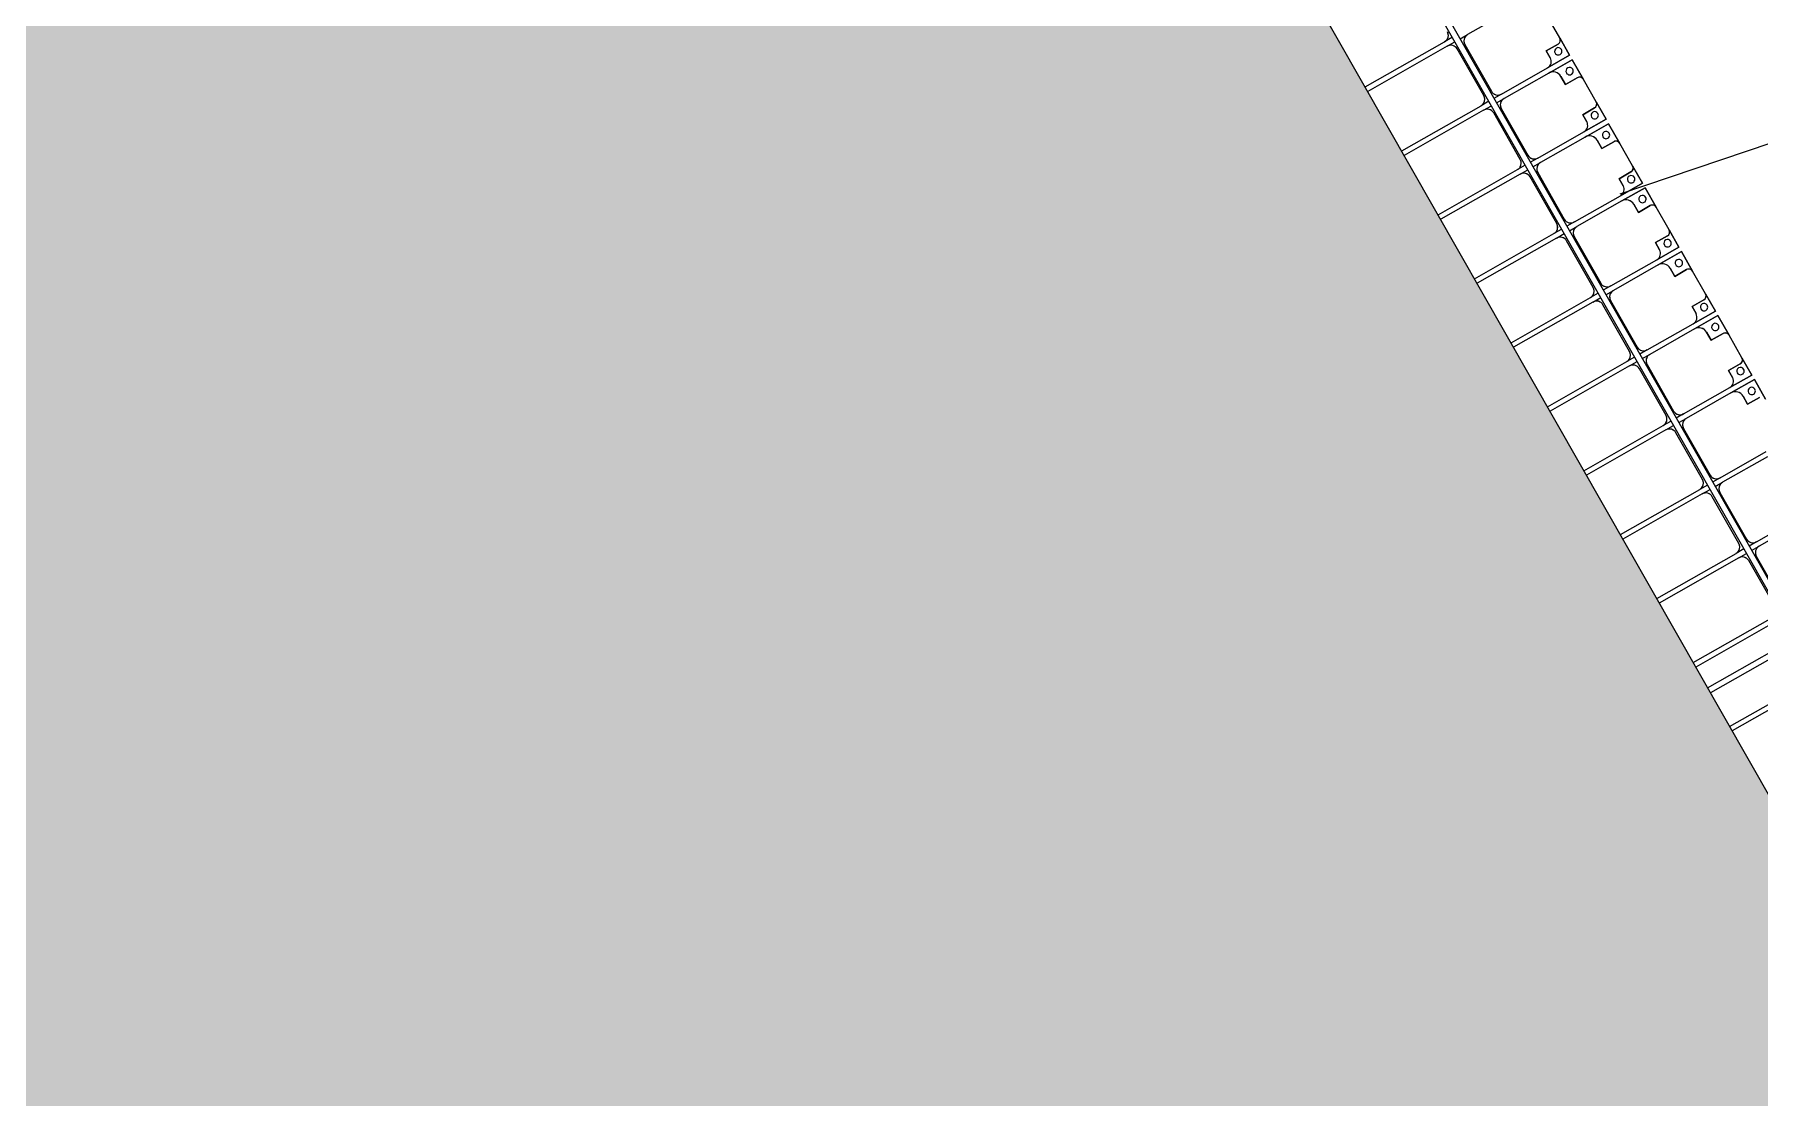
# Model space of a CAD drawing. Header units: millimetres. Extents: x -861324 to 439029, y -308065 to 694685.
# Drawn here: x -106629 to -94915, y -25180 to -17959 of the extents above; entities that cross this region are included whole.
import ezdxf

# ---------------------------------------------------------------- set-up
doc = ezdxf.new("R2010")
doc.units = ezdxf.units.MM
for name, color, linetype, lineweight in [('A-DETL-GENF', 92, 'Continuous', 9), ('A-DETL-THIN', 151, 'Continuous', 9), ('A-GENM', 13, 'Continuous', 9), ('C-TOPO-MINR', 7, 'Continuous', 9), ('S-BEAM', 12, 'Continuous', 9)]:
    doc.layers.add(name, color=color, linetype=linetype, lineweight=lineweight)

# ---------------------------------------------------------------- blocks, each defined once
blk = doc.blocks.new('Dải phao đi lại kèm đỡ invester - DẢI PHAO ĐI LẠI-15551-BỐ TRÍ BÈ PIN HỒ BẢN MÒNG')
at = {"layer": 'A-GENM', "color": 7}
for p, q in [((108088.2263422181, 1312.16125929145), (107911.7736577769, 1312.16125929145)), ((108588.2263422181, 1312.16125929145), (108411.7736577769, 1312.16125929145)), ((109088.2263422181, 1312.16125929145), (108911.7736577769, 1312.16125929145)), ((109588.2263422181, 1312.16125929145), (109411.7736577769, 1312.16125929145)), ((110088.2263422181, 1312.16125929145), (109911.7736577769, 1312.16125929145)), ((110588.2263422181, 1312.16125929145), (110411.7736577769, 1312.16125929145)), ((108118.2263422181, 1189.670726747918), (108118.2263422181, 1282.16125929145)), ((108173.4201501393, 1189.670726747918), (108118.2263422181, 1189.670726747918)), ((108381.773657777, 1189.670726747917), (108318.4201501393, 1189.670726747917)), ((108381.773657777, 1282.16125929145), (108381.773657777, 1189.670726747917)), ((108618.2263422181, 1189.670726747918), (108618.2263422181, 1282.16125929145)), ((108673.4201501393, 1189.670726747918), (108618.2263422181, 1189.670726747918)), ((108881.7736577769, 1189.670726747917), (108818.4201501393, 1189.670726747917)), ((108881.7736577769, 1282.16125929145), (108881.7736577769, 1189.670726747917)), ((109118.2263422181, 1189.670726747918), (109118.2263422181, 1282.16125929145)), ((109173.4201501393, 1189.670726747918), (109118.2263422181, 1189.670726747918)), ((109381.7736577769, 1189.670726747917), (109318.4201501393, 1189.670726747917)), ((109381.7736577769, 1282.16125929145), (109381.7736577769, 1189.670726747917)), ((109618.2263422181, 1189.670726747918), (109618.2263422181, 1282.16125929145)), ((109673.4201501393, 1189.670726747918), (109618.2263422181, 1189.670726747918)), ((109881.7736577769, 1189.670726747917), (109818.4201501393, 1189.670726747917)), ((109881.7736577769, 1282.16125929145), (109881.7736577769, 1189.670726747917)), ((110118.2263422181, 1189.670726747918), (110118.2263422181, 1282.16125929145)), ((110173.4201501393, 1189.670726747918), (110118.2263422181, 1189.670726747918)), ((110381.7736577769, 1189.670726747917), (110318.4201501393, 1189.670726747917)), ((110381.7736577769, 1282.16125929145), (110381.7736577769, 1189.670726747917)), ((110618.226342218, 1189.670726747918), (110618.226342218, 1282.16125929145)), ((110673.4201501393, 1189.670726747918), (110618.226342218, 1189.670726747918)), ((110881.7736577769, 1189.670726747917), (110818.4201501392, 1189.670726747917)), ((110881.7736577769, 1282.16125929145), (110881.7736577769, 1189.670726747917)), ((107758.4201501393, 1129.670726747917), (107758.4201501393, 779.6707267479172)), ((108223.4201501393, 779.6707267479186), (108223.4201501393, 1139.670726747918)), ((108258.4201501393, 1129.670726747917), (108258.4201501393, 779.6707267479172)), ((108723.4201501393, 779.6707267479186), (108723.4201501393, 1139.670726747918)), ((108758.4201501393, 1129.670726747917), (108758.4201501393, 779.6707267479172)), ((109223.4201501393, 779.6707267479186), (109223.4201501393, 1139.670726747918)), ((109258.4201501393, 1129.670726747917), (109258.4201501393, 779.6707267479172)), ((109723.4201501393, 779.6707267479186), (109723.4201501393, 1139.670726747918)), ((109758.4201501393, 1129.670726747917), (109758.4201501393, 779.6707267479172)), ((110223.4201501393, 779.6707267479186), (110223.4201501393, 1139.670726747918)), ((110258.4201501392, 1129.670726747917), (110258.4201501392, 779.6707267479172)), ((110723.4201501392, 779.6707267479186), (110723.4201501392, 1139.670726747918)), ((110758.4201501392, 1129.670726747917), (110758.4201501392, 779.6707267479172)), ((111223.4201501392, 779.6707267479186), (111223.4201501392, 1139.670726747918)), ((111258.4201501392, 1129.670726747917), (111258.4201501392, 779.6707267479172)), ((111723.4201501392, 779.6707267479186), (111723.4201501392, 1139.670726747918)), ((111758.4201501392, 1129.670726747917), (111758.4201501392, 779.6707267479172)), ((107758.4201501393, 721.0990897333954), (107758.4201501393, 779.6707267479165)), ((107808.4201501393, 729.6707267479172), (108173.4201501393, 729.6707267479183)), ((108223.4201501393, 779.6707267479187), (108223.4201501393, 721.0990897336756)), ((108258.4201501393, 721.0990897336737), (108258.4201501393, 779.6707267479165)), ((108308.4201501393, 729.6707267479172), (108673.4201501393, 729.6707267479183)), ((108723.4201501393, 779.6707267479187), (108723.4201501393, 721.0990897335676)), ((108758.4201501393, 721.0990897335658), (108758.4201501393, 779.6707267479165)), ((108808.4201501393, 729.6707267479172), (109173.4201501393, 729.6707267479183)), ((109223.4201501393, 779.6707267479187), (109223.4201501393, 721.0990897335676)), ((109258.4201501393, 721.0990897335658), (109258.4201501393, 779.6707267479165)), ((109308.4201501393, 729.6707267479172), (109673.4201501393, 729.6707267479183)), ((109723.4201501393, 779.6707267479187), (109723.4201501393, 721.0990897336756)), ((109758.4201501393, 721.0990897336737), (109758.4201501393, 779.6707267479165)), ((109808.4201501393, 729.6707267479172), (110173.4201501393, 729.6707267479183)), ((110223.4201501393, 779.6707267479187), (110223.4201501393, 721.0990897335676)), ((110258.4201501392, 721.0990897335658), (110258.4201501392, 779.6707267479165)), ((110308.4201501393, 729.6707267479172), (110673.4201501393, 729.6707267479183)), ((110723.4201501393, 779.6707267479187), (110723.4201501393, 721.0990897335676)), ((110758.4201501392, 721.0990897333954), (110758.4201501392, 779.6707267479165)), ((110808.4201501392, 729.6707267479172), (111173.4201501392, 729.6707267479183)), ((111223.4201501392, 779.6707267479187), (111223.4201501392, 721.0990897333969)), ((111258.4201501392, 721.0990897336737), (111258.4201501392, 779.6707267479165)), ((111308.4201501392, 729.6707267479172), (111673.4201501392, 729.6707267479183)), ((111723.4201501392, 779.6707267479187), (111723.4201501392, 721.0990897335676)), ((111758.4201501392, 721.0990897335658), (111758.4201501392, 779.6707267479165)), ((111808.4201501392, 729.6707267479172), (112173.4201501392, 729.6707267479183)), ((107723.4201501393, 681.0990897336002), (107723.4201501393, 620.3292732520985)), ((107723.4201501393, -3.7204607e-09), (107723.4201501393, 620.3292732520981)), ((107758.4201501393, 620.3292732520981), (107758.4201501393, 681.099089733599)), ((107758.4201501393, 620.329273252098), (107758.4201501393, -3.8920952e-09)), ((108173.4201501393, 670.3292732520982), (107808.4201501393, 670.3292732520982)), ((108223.4201501393, 681.0990897338359), (108223.4201501393, 620.3292732520985)), ((108223.4201501393, -3.8910123e-09), (108223.4201501393, 620.3292732520981)), ((108258.4201501393, 620.3292732520981), (108258.4201501393, 681.0990897336641)), ((108258.4201501393, 620.329273252098), (108258.4201501393, -3.8920952e-09)), ((108673.4201501393, 670.3292732520982), (108308.4201501393, 670.3292732520982)), ((108723.4201501393, 681.0990897337707), (108723.4201501393, 620.3292732520985)), ((108723.4201501393, -3.6358617e-09), (108723.4201501393, 620.3292732520981)), ((108758.4201501393, 620.3292732520981), (108758.4201501393, 681.099089733599)), ((108758.4201501393, 620.329273252098), (108758.4201501393, -3.8073608e-09)), ((109173.4201501393, 670.3292732520982), (108808.4201501393, 670.3292732520982)), ((109223.4201501393, 681.0990897337707), (109223.4201501393, 620.3292732520985)), ((109223.4201501393, -3.8064133e-09), (109223.4201501393, 620.3292732520981)), ((109258.4201501393, 620.3292732520981), (109258.4201501393, 681.099089733599)), ((109258.4201501393, 620.329273252098), (109258.4201501393, -3.7212729e-09)), ((109673.4201501393, 670.3292732520982), (109308.4201501393, 670.3292732520982)), ((109723.4201501393, 681.0990897336652), (109723.4201501393, 620.3292732520985)), ((109723.4201501393, -3.8910123e-09), (109723.4201501393, 620.3292732520981)), ((109758.4201501393, 620.3292732520981), (109758.4201501393, 681.0990897336641)), ((109758.4201501393, 620.329273252098), (109758.4201501393, -3.7214082e-09)), ((110173.4201501392, 670.3292732520982), (109808.4201501393, 670.3292732520982)), ((110223.4201501393, 681.0990897336002), (110223.4201501393, 620.3292732520985)), ((110223.4201501393, -3.6357264e-09), (110223.4201501393, 620.3292732520981)), ((110258.4201501392, 620.3292732520981), (110258.4201501392, 681.099089733599)), ((110258.4201501392, 620.329273252098), (110258.4201501392, -3.8073608e-09)), ((110673.4201501392, 670.3292732520982), (110308.4201501393, 670.3292732520982)), ((110723.4201501392, 681.0990897336002), (110723.4201501392, 620.3292732520985)), ((110723.4201501392, -3.8064133e-09), (110723.4201501392, 620.3292732520981)), ((110758.4201501392, 620.3292732520981), (110758.4201501392, 681.099089733599)), ((110758.4201501392, 620.329273252098), (110758.4201501392, -3.8073608e-09)), ((111173.4201501392, 670.3292732520982), (110808.4201501392, 670.3292732520982)), ((111223.4201501392, 681.0990897336002), (111223.4201501392, 620.3292732520985)), ((111223.4201501392, -3.8910123e-09), (111223.4201501392, 620.3292732520981)), ((111258.4201501392, 620.3292732520981), (111258.4201501392, 681.0990897336641)), ((111258.4201501392, 620.329273252098), (111258.4201501392, -3.8920952e-09)), ((111673.4201501392, 670.3292732520982), (111308.4201501392, 670.3292732520982)), ((111723.4201501392, 681.0990897337707), (111723.4201501392, 620.3292732520985)), ((111723.4201501392, -3.6358617e-09), (111723.4201501392, 620.3292732520981)), ((111758.4201501392, 620.3292732520981), (111758.4201501392, 681.099089733599)), ((111758.4201501392, 620.329273252098), (111758.4201501392, -3.8073608e-09)), ((112173.4201501392, 670.3292732520982), (111808.4201501392, 670.3292732520982)), ((112223.4201501392, -3.8064133e-09), (112223.4201501392, 620.3292732520981)), ((112258.4201501392, 620.329273252098), (112258.4201501392, -3.8073608e-09)), ((112723.4201501392, -3.7204607e-09), (112723.4201501392, 620.3292732520981)), ((112758.4201501392, 620.329273252098), (112758.4201501392, -3.7214082e-09))]:
    blk.add_line(p, q, dxfattribs=at)
at = {"layer": 'A-GENM', "color": 9}
for p, q in [((108088.2263422181, 1312.16125929145), (108223.4201501393, 1312.161259291451)), ((108223.4201501393, 1312.161259291451), (108088.2263422181, 1312.16125929145)), ((108223.4201501393, 1312.161259291451), (108223.4201501393, 1139.670726747918)), ((108223.4201501393, 1139.670726747918), (108223.4201501393, 1312.161259291451)), ((108258.4201501393, 1312.16125929145), (108411.7736577769, 1312.16125929145)), ((108258.4201501393, 1129.670726747917), (108258.4201501393, 1312.16125929145)), ((108258.4201501393, 1312.16125929145), (108258.4201501393, 1129.670726747917)), ((108411.7736577769, 1312.16125929145), (108258.4201501393, 1312.16125929145)), ((108588.2263422181, 1312.16125929145), (108723.4201501393, 1312.161259291451)), ((108723.4201501393, 1312.161259291451), (108588.2263422181, 1312.16125929145)), ((108723.4201501393, 1312.161259291451), (108723.4201501393, 1139.670726747918)), ((108723.4201501393, 1139.670726747918), (108723.4201501393, 1312.161259291451)), ((108758.4201501393, 1312.16125929145), (108911.7736577769, 1312.16125929145)), ((108758.4201501393, 1129.670726747917), (108758.4201501393, 1312.16125929145)), ((108758.4201501393, 1312.16125929145), (108758.4201501393, 1129.670726747917)), ((108911.7736577769, 1312.16125929145), (108758.4201501393, 1312.16125929145)), ((109088.2263422181, 1312.16125929145), (109223.4201501393, 1312.161259291451)), ((109223.4201501393, 1312.161259291451), (109088.2263422181, 1312.16125929145)), ((109223.4201501393, 1312.161259291451), (109223.4201501393, 1139.670726747918)), ((109223.4201501393, 1139.670726747918), (109223.4201501393, 1312.161259291451)), ((109258.4201501393, 1312.16125929145), (109411.7736577769, 1312.16125929145)), ((109258.4201501393, 1129.670726747917), (109258.4201501393, 1312.16125929145)), ((109258.4201501393, 1312.16125929145), (109258.4201501393, 1129.670726747917)), ((109411.7736577769, 1312.16125929145), (109258.4201501393, 1312.16125929145)), ((109588.2263422181, 1312.16125929145), (109723.4201501393, 1312.161259291451)), ((109723.4201501393, 1312.161259291451), (109588.2263422181, 1312.16125929145)), ((109723.4201501393, 1312.161259291451), (109723.4201501393, 1139.670726747918)), ((109723.4201501393, 1139.670726747918), (109723.4201501393, 1312.161259291451)), ((109758.4201501393, 1312.16125929145), (109911.7736577769, 1312.16125929145)), ((109758.4201501393, 1129.670726747917), (109758.4201501393, 1312.16125929145)), ((109758.4201501393, 1312.16125929145), (109758.4201501393, 1129.670726747917)), ((109911.7736577769, 1312.16125929145), (109758.4201501393, 1312.16125929145)), ((110088.2263422181, 1312.16125929145), (110223.4201501393, 1312.161259291451)), ((110223.4201501393, 1312.161259291451), (110088.2263422181, 1312.16125929145)), ((110223.4201501393, 1312.161259291451), (110223.4201501393, 1139.670726747918)), ((110223.4201501393, 1139.670726747918), (110223.4201501393, 1312.161259291451)), ((110258.4201501392, 1312.16125929145), (110411.7736577769, 1312.16125929145)), ((110258.4201501392, 1129.670726747917), (110258.4201501392, 1312.16125929145)), ((110258.4201501392, 1312.16125929145), (110258.4201501392, 1129.670726747917)), ((110411.7736577769, 1312.16125929145), (110258.4201501392, 1312.16125929145)), ((110588.2263422181, 1312.16125929145), (110723.4201501392, 1312.161259291451)), ((110723.4201501392, 1312.161259291451), (110588.2263422181, 1312.16125929145)), ((110723.4201501392, 1312.161259291451), (110723.4201501392, 1139.670726747918)), ((110723.4201501392, 1139.670726747918), (110723.4201501392, 1312.161259291451)), ((110758.4201501392, 1312.16125929145), (110911.7736577769, 1312.16125929145)), ((110758.4201501392, 1129.670726747917), (110758.4201501392, 1312.16125929145)), ((110758.4201501392, 1312.16125929145), (110758.4201501392, 1129.670726747917)), ((110911.7736577769, 1312.16125929145), (110758.4201501392, 1312.16125929145)), ((108118.2263422181, 1282.16125929145), (108118.2263422181, 1189.670726747918)), ((108118.2263422181, 1282.16125929145), (108118.2263422181, 1189.670726747918)), ((108118.2263422181, 1189.670726747918), (108118.2263422181, 1282.16125929145)), ((108118.2263422181, 1189.670726747918), (108173.4201501393, 1189.670726747918)), ((108118.2263422181, 1189.670726747918), (108173.4201501393, 1189.670726747918)), ((108173.4201501393, 1189.670726747918), (108118.2263422181, 1189.670726747918)), ((108318.4201501393, 1189.670726747917), (108381.773657777, 1189.670726747917)), ((108318.4201501393, 1189.670726747917), (108381.773657777, 1189.670726747917)), ((108381.773657777, 1189.670726747917), (108318.4201501393, 1189.670726747917)), ((108381.773657777, 1189.670726747917), (108381.773657777, 1282.16125929145)), ((108381.773657777, 1189.670726747917), (108381.773657777, 1282.161259291449)), ((108381.773657777, 1282.161259291449), (108381.773657777, 1189.670726747917)), ((108618.2263422181, 1282.16125929145), (108618.2263422181, 1189.670726747918)), ((108618.2263422181, 1282.16125929145), (108618.2263422181, 1189.670726747918)), ((108618.2263422181, 1189.670726747918), (108618.2263422181, 1282.16125929145)), ((108618.2263422181, 1189.670726747918), (108673.4201501393, 1189.670726747918)), ((108618.2263422181, 1189.670726747918), (108673.4201501393, 1189.670726747918)), ((108673.4201501393, 1189.670726747918), (108618.2263422181, 1189.670726747918)), ((108818.4201501393, 1189.670726747917), (108881.7736577769, 1189.670726747917)), ((108818.4201501393, 1189.670726747917), (108881.7736577769, 1189.670726747917)), ((108881.7736577769, 1189.670726747917), (108818.4201501393, 1189.670726747917)), ((108881.7736577769, 1189.670726747917), (108881.7736577769, 1282.16125929145)), ((108881.7736577769, 1189.670726747917), (108881.7736577769, 1282.161259291449)), ((108881.7736577769, 1282.161259291449), (108881.7736577769, 1189.670726747917)), ((109118.2263422181, 1282.16125929145), (109118.2263422181, 1189.670726747918)), ((109118.2263422181, 1282.16125929145), (109118.2263422181, 1189.670726747918)), ((109118.2263422181, 1189.670726747918), (109118.2263422181, 1282.16125929145)), ((109118.2263422181, 1189.670726747918), (109173.4201501393, 1189.670726747918)), ((109118.2263422181, 1189.670726747918), (109173.4201501393, 1189.670726747918)), ((109173.4201501393, 1189.670726747918), (109118.2263422181, 1189.670726747918)), ((109318.4201501393, 1189.670726747917), (109381.7736577769, 1189.670726747917)), ((109318.4201501393, 1189.670726747917), (109381.7736577769, 1189.670726747917)), ((109381.7736577769, 1189.670726747917), (109318.4201501393, 1189.670726747917)), ((109381.7736577769, 1189.670726747917), (109381.7736577769, 1282.16125929145)), ((109381.7736577769, 1189.670726747917), (109381.7736577769, 1282.161259291449)), ((109381.7736577769, 1282.161259291449), (109381.7736577769, 1189.670726747917)), ((109618.2263422181, 1282.16125929145), (109618.2263422181, 1189.670726747918)), ((109618.2263422181, 1282.16125929145), (109618.2263422181, 1189.670726747918)), ((109618.2263422181, 1189.670726747918), (109618.2263422181, 1282.16125929145)), ((109618.2263422181, 1189.670726747918), (109673.4201501393, 1189.670726747918)), ((109618.2263422181, 1189.670726747918), (109673.4201501393, 1189.670726747918)), ((109673.4201501393, 1189.670726747918), (109618.2263422181, 1189.670726747918)), ((109818.4201501393, 1189.670726747917), (109881.7736577769, 1189.670726747917)), ((109818.4201501393, 1189.670726747917), (109881.7736577769, 1189.670726747917)), ((109881.7736577769, 1189.670726747917), (109818.4201501393, 1189.670726747917)), ((109881.7736577769, 1189.670726747917), (109881.7736577769, 1282.16125929145)), ((109881.7736577769, 1189.670726747917), (109881.7736577769, 1282.161259291449)), ((109881.7736577769, 1282.161259291449), (109881.7736577769, 1189.670726747917)), ((110118.2263422181, 1282.16125929145), (110118.2263422181, 1189.670726747918)), ((110118.2263422181, 1282.16125929145), (110118.2263422181, 1189.670726747918)), ((110118.2263422181, 1189.670726747918), (110118.2263422181, 1282.16125929145)), ((110118.2263422181, 1189.670726747918), (110173.4201501393, 1189.670726747918)), ((110118.2263422181, 1189.670726747918), (110173.4201501392, 1189.670726747918)), ((110173.4201501392, 1189.670726747918), (110118.2263422181, 1189.670726747918)), ((110318.4201501393, 1189.670726747917), (110381.7736577769, 1189.670726747917)), ((110318.4201501393, 1189.670726747917), (110381.7736577769, 1189.670726747917)), ((110381.7736577769, 1189.670726747917), (110318.4201501393, 1189.670726747917)), ((110381.7736577769, 1189.670726747917), (110381.7736577769, 1282.16125929145)), ((110381.7736577769, 1189.670726747917), (110381.7736577769, 1282.161259291449)), ((110381.7736577769, 1282.161259291449), (110381.7736577769, 1189.670726747917)), ((110618.226342218, 1282.16125929145), (110618.226342218, 1189.670726747918)), ((110618.226342218, 1282.16125929145), (110618.226342218, 1189.670726747918)), ((110618.226342218, 1189.670726747918), (110618.226342218, 1282.16125929145)), ((110618.226342218, 1189.670726747918), (110673.4201501393, 1189.670726747918)), ((110618.226342218, 1189.670726747918), (110673.4201501392, 1189.670726747918)), ((110673.4201501392, 1189.670726747918), (110618.226342218, 1189.670726747918)), ((110818.4201501392, 1189.670726747917), (110881.7736577769, 1189.670726747917)), ((110818.4201501392, 1189.670726747917), (110881.7736577769, 1189.670726747917)), ((110881.7736577769, 1189.670726747917), (110818.4201501392, 1189.670726747917)), ((110881.7736577769, 1189.670726747917), (110881.7736577769, 1282.16125929145)), ((110881.7736577769, 1189.670726747917), (110881.7736577769, 1282.161259291449)), ((110881.7736577769, 1282.161259291449), (110881.7736577769, 1189.670726747917)), ((107758.4201501393, 721.0990897335492), (107758.4201501393, 779.6707267479168)), ((108223.4201501393, 779.6707267479186), (108223.4201501393, 721.0990897337202)), ((108258.4201501393, 721.0990897335492), (108258.4201501393, 779.6707267479168)), ((108723.4201501393, 779.6707267479186), (108723.4201501393, 721.0990897335497)), ((108758.4201501393, 721.0990897335492), (108758.4201501393, 779.6707267479168)), ((109223.4201501393, 779.6707267479186), (109223.4201501393, 721.0990897335547)), ((109258.4201501393, 721.0990897335492), (109258.4201501393, 779.6707267479168)), ((109723.4201501393, 779.6707267479186), (109723.4201501393, 721.0990897337202)), ((109758.4201501393, 721.0990897337199), (109758.4201501393, 779.6707267479168)), ((110223.4201501393, 779.6707267479186), (110223.4201501393, 721.0990897335494)), ((110258.4201501392, 721.0990897337199), (110258.4201501392, 779.6707267479168)), ((110723.4201501392, 779.6707267479186), (110723.4201501392, 721.0990897335494)), ((110758.4201501392, 721.0990897335492), (110758.4201501392, 779.6707267479168)), ((111223.4201501392, 779.6707267479186), (111223.4201501392, 721.0990897335494)), ((111258.4201501392, 721.0990897337199), (111258.4201501392, 779.6707267479168)), ((111723.4201501392, 779.6707267479186), (111723.4201501392, 721.0990897335494)), ((111758.4201501392, 721.0990897335492), (111758.4201501392, 779.6707267479168)), ((107723.4201501393, 681.0990897335787), (107723.4201501393, 620.3292732520639)), ((107758.4201501393, 620.3292732520522), (107758.4201501393, 681.0990897335706)), ((108223.4201501393, 681.0990897337408), (108223.4201501393, 620.3292732522206)), ((108258.4201501393, 620.3292732522227), (108258.4201501393, 681.0990897337415)), ((108723.4201501393, 681.0990897337408), (108723.4201501393, 620.3292732520497)), ((108758.4201501393, 620.3292732520522), (108758.4201501393, 681.0990897335706)), ((109223.4201501393, 681.0990897337493), (109223.4201501393, 620.3292732520639)), ((109258.4201501393, 620.3292732520524), (109258.4201501393, 681.099089733571)), ((109723.4201501393, 681.0990897337408), (109723.4201501393, 620.3292732522206)), ((109758.4201501393, 620.3292732522227), (109758.4201501393, 681.0990897337415)), ((110223.4201501393, 681.09908973357), (110223.4201501393, 620.3292732520497)), ((110258.4201501392, 620.3292732520524), (110258.4201501392, 681.0990897337415)), ((110723.4201501392, 681.0990897337408), (110723.4201501392, 620.32927325205)), ((110758.4201501392, 620.3292732520522), (110758.4201501392, 681.0990897337415)), ((111223.4201501392, 681.0990897337408), (111223.4201501392, 620.3292732522206)), ((111258.4201501392, 620.3292732522227), (111258.4201501392, 681.0990897337415)), ((111723.4201501392, 681.0990897337408), (111723.4201501392, 620.32927325205)), ((111758.4201501392, 620.3292732520524), (111758.4201501392, 681.099089733571))]:
    blk.add_line(p, q, dxfattribs=at)
at = {"layer": 'A-GENM', "color": 7}
for centre, radius, start, end in [((108088.2263422181, 1282.16125929145), 29.99999999999989, 359.9999999999994, 89.99999999999979), ((108411.7736577769, 1282.16125929145), 30, 90.00000000000021, 180.0000000000002), ((108588.2263422181, 1282.16125929145), 29.99999999999989, 359.9999999999994, 89.99999999999979), ((108911.7736577769, 1282.16125929145), 30.00000000000011, 90.00000000000021, 180.0000000000002), ((109088.2263422181, 1282.16125929145), 29.99999999998545, 359.9999999999996, 89.99999999999993), ((109411.7736577769, 1282.16125929145), 30.00000000000011, 90.00000000000021, 180.0000000000002), ((109588.2263422181, 1282.16125929145), 29.99999999999989, 359.9999999999994, 89.99999999999979), ((109911.7736577769, 1282.16125929145), 30, 90.00000000000021, 180.0000000000002), ((110088.2263422181, 1282.16125929145), 29.99999999999989, 359.9999999999994, 89.99999999999979), ((110411.7736577769, 1282.16125929145), 30.00000000000011, 90.00000000000021, 180.0000000000002), ((110588.2263422181, 1282.16125929145), 29.99999999998545, 359.9999999999996, 89.99999999999993), ((108173.4201501393, 1139.670726747918), 50.00000000000023, 2.544e-13, 90.00000000000027), ((108318.4201501393, 1129.670726747917), 59.99999999999989, 89.9999999999999, 180.0000000000001), ((108673.4201501393, 1139.670726747918), 50.00000000001454, 2.483e-13, 90.00000000000027), ((108818.4201501393, 1129.670726747917), 59.99999999999989, 89.9999999999999, 180.0000000000001), ((109173.4201501393, 1139.670726747918), 50.00000000000023, 2.544e-13, 90.00000000000027), ((109318.4201501393, 1129.670726747917), 60, 89.9999999999999, 180.0000000000001), ((109673.4201501393, 1139.670726747918), 50.00000000000023, 2.544e-13, 90.00000000000027), ((109818.4201501393, 1129.670726747917), 59.99999999999989, 89.9999999999999, 180.0000000000001), ((110173.4201501393, 1139.670726747918), 50.00000000001454, 2.483e-13, 90.00000000000027), ((110318.4201501393, 1129.670726747917), 59.99999999999989, 89.9999999999999, 180.0000000000001), ((110673.4201501393, 1139.670726747918), 50.00000000000023, 2.544e-13, 90.00000000000027), ((110818.4201501392, 1129.670726747917), 59.99999999999989, 89.9999999999999, 180.0000000000001), ((107808.4201501393, 779.6707267479172), 50.00000000001457, 180.0000000000001, 269.9999999999998), ((107808.4201501393, 779.6707267479172), 49.99999999999919, 209.9999999999953, 269.9999999999997), ((108173.4201501393, 779.6707267479186), 50.00000000000017, 269.9999999999998, 5.916e-13), ((108173.4201501393, 779.6707267479186), 50.00000000000646, 299.9999999999967, 1.3028e-12), ((108308.4201501393, 779.6707267479172), 50.00000000000017, 180.0000000000002, 269.9999999999998), ((108308.4201501393, 779.6707267479172), 50.00000000000646, 209.9999999999989, 269.9999999999997), ((108673.4201501393, 779.6707267479186), 50.00000000001457, 269.9999999999998, 5.011e-13), ((108673.4201501393, 779.6707267479186), 50.00000000000646, 299.9999999999967, 1.3028e-12), ((108808.4201501393, 779.6707267479172), 50.00000000000017, 180.0000000000002, 269.9999999999998), ((108808.4201501393, 779.6707267479172), 50.00000000000646, 209.9999999999989, 269.9999999999997), ((109173.4201501393, 779.6707267479186), 50.00000000000017, 269.9999999999998, 5.916e-13), ((109173.4201501393, 779.6707267479186), 49.99999999999919, 299.9999999999859, 1.3028e-12), ((109308.4201501393, 779.6707267479172), 50.00000000001457, 180.0000000000001, 269.9999999999998), ((109308.4201501393, 779.6707267479172), 49.99999999999919, 209.9999999999953, 269.9999999999997), ((109673.4201501393, 779.6707267479186), 50.00000000000017, 269.9999999999998, 5.916e-13), ((109673.4201501393, 779.6707267479186), 50.00000000000646, 299.9999999999967, 1.3028e-12), ((109808.4201501393, 779.6707267479172), 50.00000000000017, 180.0000000000002, 269.9999999999998), ((109808.4201501393, 779.6707267479172), 50.00000000000646, 209.9999999999989, 269.9999999999997), ((110173.4201501393, 779.6707267479186), 50.00000000001457, 269.9999999999998, 5.011e-13), ((110173.4201501393, 779.6707267479186), 50.00000000000646, 299.9999999999967, 1.3028e-12), ((110308.4201501393, 779.6707267479172), 50.00000000000017, 180.0000000000002, 269.9999999999998), ((110308.4201501393, 779.6707267479172), 50.00000000000646, 209.9999999999989, 269.9999999999997), ((110673.4201501393, 779.6707267479186), 50.00000000000017, 269.9999999999998, 5.916e-13), ((110673.4201501393, 779.6707267479186), 49.99999999999919, 299.9999999999859, 1.3028e-12), ((110808.4201501392, 779.6707267479172), 50.00000000001457, 180.0000000000001, 269.9999999999998), ((110808.4201501392, 779.6707267479172), 49.99999999999919, 209.9999999999953, 269.9999999999997), ((111173.4201501392, 779.6707267479186), 50.00000000000017, 269.9999999999998, 5.916e-13), ((111173.4201501392, 779.6707267479186), 49.99999999999919, 299.9999999999859, 1.3028e-12), ((111308.4201501392, 779.6707267479172), 50.00000000001457, 180.0000000000001, 269.9999999999998), ((111308.4201501392, 779.6707267479172), 49.99999999999919, 209.9999999999953, 269.9999999999997), ((111673.4201501392, 779.6707267479186), 50.00000000001457, 269.9999999999998, 5.011e-13), ((111673.4201501392, 779.6707267479186), 50.00000000000646, 299.9999999999967, 1.3028e-12), ((111808.4201501392, 779.6707267479172), 50.00000000000017, 180.0000000000002, 269.9999999999998), ((111808.4201501392, 779.6707267479172), 50.00000000000646, 209.9999999999989, 269.9999999999997), ((107673.4201501393, 620.3292732520982), 50, 359.9999999999991, 89.99999999999962), ((107673.4201501393, 620.3292732520982), 49.99999999999919, 29.99999999999489, 90), ((107808.4201501393, 620.3292732520982), 50.00000000001457, 90.00000000000013, 180), ((107808.4201501393, 620.3292732520982), 50.00000000000646, 119.999999999997, 180.0000000000008), ((108173.4201501393, 620.3292732520982), 49.99999999999966, 359.9999999999991, 89.9999999999996), ((108173.4201501393, 620.3292732520982), 50.00000000000646, 29.99999999999851, 90), ((108308.4201501393, 620.3292732520982), 50.00000000000017, 90.00000000000018, 180.0000000000001), ((108308.4201501393, 620.3292732520982), 50.00000000000646, 119.999999999997, 180.0000000000008), ((108673.4201501393, 620.3292732520982), 50, 359.9999999999991, 89.99999999999962), ((108673.4201501393, 620.3292732520982), 49.99999999999919, 29.99999999999489, 90), ((108808.4201501393, 620.3292732520982), 50.00000000000017, 90.00000000000018, 180.0000000000001), ((108808.4201501393, 620.3292732520982), 49.99999999999919, 119.9999999999862, 180.0000000000008), ((109173.4201501393, 620.3292732520982), 50, 359.9999999999991, 89.99999999999962), ((109173.4201501393, 620.3292732520982), 49.99999999999919, 29.99999999999489, 90), ((109308.4201501393, 620.3292732520982), 50.00000000001457, 90.00000000000013, 180), ((109308.4201501393, 620.3292732520982), 50.00000000000646, 119.999999999997, 180.0000000000008), ((109673.4201501393, 620.3292732520982), 49.99999999999966, 359.9999999999991, 89.9999999999996), ((109673.4201501393, 620.3292732520982), 50.00000000000646, 29.99999999999851, 90), ((109808.4201501393, 620.3292732520982), 50.00000000000017, 90.00000000000018, 180.0000000000001), ((109808.4201501393, 620.3292732520982), 50.00000000000646, 119.999999999997, 180.0000000000008), ((110173.4201501392, 620.3292732520982), 50, 359.9999999999991, 89.99999999999962), ((110173.4201501392, 620.3292732520982), 49.99999999999919, 29.99999999999489, 90), ((110308.4201501393, 620.3292732520982), 50.00000000000017, 90.00000000000018, 180.0000000000001), ((110308.4201501393, 620.3292732520982), 49.99999999999919, 119.9999999999862, 180.0000000000008), ((110673.4201501392, 620.3292732520982), 50, 359.9999999999991, 89.99999999999962), ((110673.4201501392, 620.3292732520982), 49.99999999999919, 29.99999999999489, 90), ((110808.4201501392, 620.3292732520982), 50.00000000001457, 90.00000000000013, 180), ((110808.4201501392, 620.3292732520982), 50.00000000000646, 119.999999999997, 180.0000000000008), ((111173.4201501392, 620.3292732520982), 49.99999999999966, 359.9999999999991, 89.9999999999996), ((111173.4201501392, 620.3292732520982), 50.00000000000646, 29.99999999999851, 90), ((111308.4201501392, 620.3292732520982), 50.00000000001457, 90.00000000000013, 180), ((111308.4201501392, 620.3292732520982), 50.00000000000646, 119.999999999997, 180.0000000000008), ((111673.4201501392, 620.3292732520982), 49.99999999999966, 359.9999999999991, 89.9999999999996), ((111673.4201501392, 620.3292732520982), 50.00000000000646, 29.99999999999851, 90), ((111808.4201501392, 620.3292732520982), 50.00000000000017, 90.00000000000018, 180.0000000000001), ((111808.4201501392, 620.3292732520982), 49.99999999999919, 119.9999999999862, 180.0000000000008)]:
    blk.add_arc(centre, radius, start, end, dxfattribs=at)
at = {"layer": 'A-GENM', "color": 9}
for centre, radius, start, end in [((108088.2263422181, 1282.16125929145), 30, 0, 90), ((108088.2263422181, 1282.16125929145), 30, 359.9999999999991, 90), ((108088.2263422181, 1282.16125929145), 29.99999999999989, 359.9999999999994, 89.99999999999979), ((108411.7736577769, 1282.16125929145), 30, 90.00000000000044, 180.0000000000004), ((108411.7736577769, 1282.16125929145), 30.00000000000002, 90.0000000000011, 180.0000000000011), ((108411.7736577769, 1282.16125929145), 30, 90.00000000000044, 180.0000000000013), ((108588.2263422181, 1282.16125929145), 30, 0, 90), ((108588.2263422181, 1282.16125929145), 30, 359.9999999999991, 90), ((108588.2263422181, 1282.16125929145), 29.99999999999989, 359.9999999999994, 89.99999999999979), ((108911.7736577769, 1282.16125929145), 30.00000000000023, 90.00000000000044, 180.0000000000004), ((108911.7736577769, 1282.16125929145), 30.00000000000057, 90.0000000000011, 180.0000000000011), ((108911.7736577769, 1282.16125929145), 30.00000000000023, 90.00000000000044, 180.0000000000013), ((109088.2263422181, 1282.16125929145), 29.99999999998545, 0, 90), ((109088.2263422181, 1282.16125929145), 29.99999999998545, 359.9999999999991, 90), ((109088.2263422181, 1282.16125929145), 29.99999999998545, 359.9999999999996, 89.99999999999993), ((109411.7736577769, 1282.16125929145), 30.00000000000023, 90.00000000000044, 180.0000000000004), ((109411.7736577769, 1282.16125929145), 30.00000000000057, 90.0000000000011, 180.0000000000011), ((109411.7736577769, 1282.16125929145), 30.00000000000023, 90.00000000000044, 180.0000000000013), ((109588.2263422181, 1282.16125929145), 30, 0, 90), ((109588.2263422181, 1282.16125929145), 30, 359.9999999999991, 90), ((109588.2263422181, 1282.16125929145), 29.99999999999989, 359.9999999999994, 89.99999999999979), ((109911.7736577769, 1282.16125929145), 30, 90.00000000000044, 180.0000000000004), ((109911.7736577769, 1282.16125929145), 30.00000000000002, 90.0000000000011, 180.0000000000011), ((109911.7736577769, 1282.16125929145), 30, 90.00000000000044, 180.0000000000013), ((110088.2263422181, 1282.16125929145), 30, 0, 90), ((110088.2263422181, 1282.16125929145), 30, 359.9999999999991, 90), ((110088.2263422181, 1282.16125929145), 29.99999999999989, 359.9999999999994, 89.99999999999979), ((110411.7736577769, 1282.16125929145), 30.00000000000023, 90.00000000000044, 180.0000000000004), ((110411.7736577769, 1282.16125929145), 30.00000000000057, 90.0000000000011, 180.0000000000011), ((110411.7736577769, 1282.16125929145), 30.00000000000023, 90.00000000000044, 180.0000000000013), ((110588.2263422181, 1282.16125929145), 29.99999999998545, 0, 90), ((110588.2263422181, 1282.16125929145), 29.99999999998545, 359.9999999999991, 90), ((110588.2263422181, 1282.16125929145), 29.99999999998545, 359.9999999999996, 89.99999999999993), ((108161.8226118796, 1258.619646317104), 24.99999999998545, 90, 269.9999999999997), ((108161.8226118796, 1258.619646317104), 24.99999999998545, 90, 269.9999999999997), ((108161.8226118796, 1258.619646317104), 25, 269.9999999999997, 90), ((108161.8226118796, 1258.619646317104), 24.99999999999977, 269.9999999999992, 89.9999999999995), ((108173.4201501393, 1139.670726747918), 50.00000000000011, 9.16e-13, 90.00000000000013), ((108173.4201501393, 1139.670726747918), 50.00000000000011, 1.1704e-12, 90.00000000000013), ((108173.4201501393, 1139.670726747918), 50.00000000000045, 5.280000000000001e-13, 90.00000000000053), ((108318.4201501393, 1129.670726747917), 60.00000000000023, 90.00000000000021, 180.0000000000002), ((108318.4201501393, 1129.670726747917), 60.00000000000023, 90.00000000000021, 180.0000000000002), ((108318.4201501393, 1129.670726747917), 59.99999999999989, 89.9999999999999, 180.0000000000001), ((108316.8226118796, 1258.619646317103), 24.99999999998545, 90, 269.9999999999997), ((108316.8226118796, 1258.619646317103), 24.99999999998545, 90, 269.9999999999997), ((108316.8226118796, 1258.619646317103), 25.00000000000011, 269.9999999999999, 90.00000000000027), ((108316.8226118796, 1258.619646317103), 25, 269.9999999999997, 90), ((108661.8226118796, 1258.619646317104), 25, 90, 269.9999999999997), ((108661.8226118796, 1258.619646317104), 25, 90, 269.9999999999997), ((108661.8226118796, 1258.619646317104), 24.99999999998545, 269.9999999999997, 90), ((108661.8226118796, 1258.619646317104), 24.99999999998545, 269.9999999999989, 89.99999999999926), ((108673.4201501393, 1139.670726747918), 50.00000000001457, 6.469e-13, 89.99999999999987), ((108673.4201501393, 1139.670726747918), 50.00000000001457, 9.073999999999998e-13, 89.99999999999987), ((108673.4201501393, 1139.670726747918), 50.00000000001457, 4.377e-13, 90.00000000000044), ((108818.4201501393, 1129.670726747917), 60.00000000000023, 90.00000000000021, 180.0000000000002), ((108818.4201501393, 1129.670726747917), 60.00000000000023, 90.00000000000021, 180.0000000000002), ((108818.4201501393, 1129.670726747917), 59.99999999999989, 89.9999999999999, 180.0000000000001), ((108816.8226118796, 1258.619646317103), 25, 90, 269.9999999999997), ((108816.8226118796, 1258.619646317103), 25, 90, 269.9999999999997), ((108816.8226118796, 1258.619646317103), 25, 269.9999999999999, 90.00000000000027), ((108816.8226118796, 1258.619646317103), 24.99999999998545, 269.9999999999997, 90), ((109161.8226118796, 1258.619646317104), 25, 90, 269.9999999999997), ((109161.8226118796, 1258.619646317104), 25, 90, 269.9999999999997), ((109161.8226118796, 1258.619646317104), 25, 269.9999999999997, 90), ((109161.8226118796, 1258.619646317104), 24.99999999999977, 269.9999999999992, 89.9999999999995), ((109173.4201501393, 1139.670726747918), 50.00000000000011, 9.16e-13, 90.00000000000013), ((109173.4201501393, 1139.670726747918), 50.00000000000011, 1.1704e-12, 90.00000000000013), ((109173.4201501393, 1139.670726747918), 50.00000000000045, 5.280000000000001e-13, 90.00000000000053), ((109318.4201501393, 1129.670726747917), 60.00000000001457, 90.00000000000021, 180.0000000000002), ((109318.4201501393, 1129.670726747917), 60.00000000001457, 90.00000000000021, 180.0000000000002), ((109318.4201501393, 1129.670726747917), 60, 89.9999999999999, 180.0000000000001), ((109316.8226118796, 1258.619646317103), 25, 90, 269.9999999999997), ((109316.8226118796, 1258.619646317103), 25, 90, 269.9999999999997), ((109316.8226118796, 1258.619646317103), 25, 269.9999999999999, 90.00000000000027), ((109316.8226118796, 1258.619646317103), 24.99999999998545, 269.9999999999997, 90), ((109661.8226118796, 1258.619646317104), 24.99999999998545, 90, 269.9999999999997), ((109661.8226118796, 1258.619646317104), 24.99999999998545, 90, 269.9999999999997), ((109661.8226118796, 1258.619646317104), 25, 269.9999999999997, 90), ((109661.8226118796, 1258.619646317104), 24.99999999999977, 269.9999999999992, 89.9999999999995), ((109673.4201501393, 1139.670726747918), 50.00000000000011, 9.16e-13, 90.00000000000013), ((109673.4201501393, 1139.670726747918), 50.00000000000011, 1.1704e-12, 90.00000000000013), ((109673.4201501393, 1139.670726747918), 50.00000000000045, 5.280000000000001e-13, 90.00000000000053), ((109818.4201501393, 1129.670726747917), 60.00000000000023, 90.00000000000021, 180.0000000000002), ((109818.4201501393, 1129.670726747917), 60.00000000000023, 90.00000000000021, 180.0000000000002), ((109818.4201501393, 1129.670726747917), 59.99999999999989, 89.9999999999999, 180.0000000000001), ((109816.8226118796, 1258.619646317103), 24.99999999998545, 90, 269.9999999999997), ((109816.8226118796, 1258.619646317103), 24.99999999998545, 90, 269.9999999999997), ((109816.8226118796, 1258.619646317103), 25.00000000000011, 269.9999999999999, 90.00000000000027), ((109816.8226118796, 1258.619646317103), 25, 269.9999999999997, 90), ((110161.8226118796, 1258.619646317104), 25, 90, 269.9999999999997), ((110161.8226118796, 1258.619646317104), 25, 90, 269.9999999999997), ((110161.8226118796, 1258.619646317104), 24.99999999998545, 269.9999999999997, 90), ((110161.8226118796, 1258.619646317104), 24.99999999998545, 269.9999999999989, 89.99999999999926), ((110173.4201501393, 1139.670726747918), 50.00000000001457, 6.469e-13, 89.99999999999987), ((110173.4201501393, 1139.670726747918), 50.00000000001457, 9.073999999999998e-13, 89.99999999999987), ((110173.4201501393, 1139.670726747918), 50.00000000001457, 4.377e-13, 90.00000000000044), ((110318.4201501393, 1129.670726747917), 60.00000000000023, 90.00000000000021, 180.0000000000002), ((110318.4201501393, 1129.670726747917), 60.00000000000023, 90.00000000000021, 180.0000000000002), ((110318.4201501393, 1129.670726747917), 59.99999999999989, 89.9999999999999, 180.0000000000001), ((110316.8226118796, 1258.619646317103), 25, 90, 269.9999999999997), ((110316.8226118796, 1258.619646317103), 25, 90, 269.9999999999997), ((110316.8226118796, 1258.619646317103), 25, 269.9999999999999, 90.00000000000027), ((110316.8226118796, 1258.619646317103), 24.99999999998545, 269.9999999999997, 90), ((110661.8226118796, 1258.619646317104), 25, 90, 269.9999999999997), ((110661.8226118796, 1258.619646317104), 25, 90, 269.9999999999997), ((110661.8226118796, 1258.619646317104), 25, 269.9999999999997, 90), ((110661.8226118796, 1258.619646317104), 24.99999999999977, 269.9999999999992, 89.9999999999995), ((110673.4201501393, 1139.670726747918), 50.00000000000011, 9.16e-13, 90.00000000000013), ((110673.4201501393, 1139.670726747918), 50.00000000000011, 1.1704e-12, 90.00000000000013), ((110673.4201501393, 1139.670726747918), 50.00000000000045, 5.280000000000001e-13, 90.00000000000053), ((110818.4201501392, 1129.670726747917), 60.00000000000023, 90.00000000000021, 180.0000000000002), ((110818.4201501392, 1129.670726747917), 60.00000000000023, 90.00000000000021, 180.0000000000002), ((110818.4201501392, 1129.670726747917), 59.99999999999989, 89.9999999999999, 180.0000000000001), ((110816.8226118796, 1258.619646317103), 25, 90, 269.9999999999997), ((110816.8226118796, 1258.619646317103), 25, 90, 269.9999999999997), ((110816.8226118796, 1258.619646317103), 25, 269.9999999999999, 90.00000000000027), ((110816.8226118796, 1258.619646317103), 24.99999999998545, 269.9999999999997, 90)]:
    blk.add_arc(centre, radius, start, end, dxfattribs=at)
blk = doc.blocks.new('Dầm C52 - Dầm C52-18760-BỐ TRÍ BÈ PIN HỒ BẢN MÒNG')
at = {"layer": 'S-BEAM', "color": 7}
for p, q in [((-74474.31794598894, 20.00000000001801), (74474.31794598894, 20.00000000001801)), ((74474.31794598894, -19.99999999998198), (-74474.31794598894, -19.99999999998198))]:
    blk.add_line(p, q, dxfattribs=at)
blk = doc.blocks.new('Dầm C52 - Hộp 40x60-25901-BỐ TRÍ BÈ PIN HỒ BẢN MÒNG')
at = {"layer": 'S-BEAM', "color": 7}
for p, q in [((-55977.21350531805, 20.00000000001801), (-54674.83405275424, 20.00000000001801)), ((-54674.83405275424, -19.99999999998198), (-55977.21350531805, -19.99999999998198))]:
    blk.add_line(p, q, dxfattribs=at)
blk = doc.blocks.new('HOBANMONG_BEPIN 5_rvt-1-BỐ TRÍ BÈ PIN HỒ BẢN MÒNG')
at = {"layer": 'A-GENM', "lineweight": 9, "rotation": 299.6620124026263}
blk.add_blockref('Dải phao đi lại kèm đỡ invester - DẢI PHAO ĐI LẠI-15551-BỐ TRÍ BÈ PIN HỒ BẢN MÒNG', (-150902.3533736241, 75292.26417832807), dxfattribs=at)
at = {"layer": 'S-BEAM', "lineweight": 9}
for name, p, rotation in [('Dầm C52 - Dầm C52-18760-BỐ TRÍ BÈ PIN HỒ BẢN MÒNG', (-113659.2010795521, 11314.05894519996), 119.6620124026264), ('Dầm C52 - Hộp 40x60-25901-BỐ TRÍ BÈ PIN HỒ BẢN MÒNG', (-142767.3451673952, -49472.32268378438), 209.6620124026261)]:
    blk.add_blockref(name, p, dxfattribs=dict(at, rotation=rotation))

msp = doc.modelspace()

# ---------------------------------------------------------------- hatches: boundary and pattern name
at = {"layer": 'A-DETL-GENF'}
msp.add_hatch(color=8, dxfattribs=at).paths.add_polyline_path([(-173161.6904966963, -107703.0284326147), (-77659.82210980661, -53313.61165054), (-150902.3533736296, 75292.26417832803), (-214161.4677551949, 39265.46810114977), (-192386.7319407589, 1031.413078245377), (-224629.4859460817, -17331.20762665177), (-174039.6396567916, -106161.4457112234)])

# ---------------------------------------------------------------- linework, layer by layer
at = {"layer": 'A-DETL-THIN'}
msp.add_line((-77659.8221098066, -53313.61165053983), (-150902.3533736295, 75292.26417832819), dxfattribs=at)
at = {"layer": 'C-TOPO-MINR'}
msp.add_line((-95860.17029479568, -19042.07824286297), (-93624.45487229127, -18282.16865660928), dxfattribs=at)

# ---------------------------------------------------------------- block references
at = {"lineweight": 5}
msp.add_blockref('HOBANMONG_BEPIN 5_rvt-1-BỐ TRÍ BÈ PIN HỒ BẢN MÒNG', (0, 0), dxfattribs=at)

doc.saveas('drawing.dxf')
